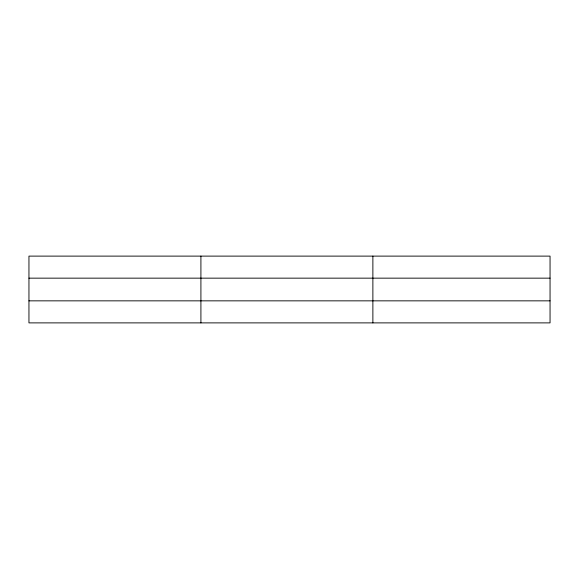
<?xml version="1.0" encoding="UTF-8"?>
<svg xmlns="http://www.w3.org/2000/svg" width="579" height="579" viewBox="0 0 579 579"><rect width="100%" height="100%" fill="white"/><g stroke="black" fill="none" stroke-linecap="round" stroke-linejoin="round"><path stroke-width="0.87" d="M200.913 322.887L200.913 256.113M372.876 322.887L372.876 256.113M550.05 278.152L550.05 256.113L28.95 256.113L28.95 322.887L550.05 322.887L550.05 278.152L28.95 278.152M28.95 300.848L550.05 300.848"/></g></svg>
